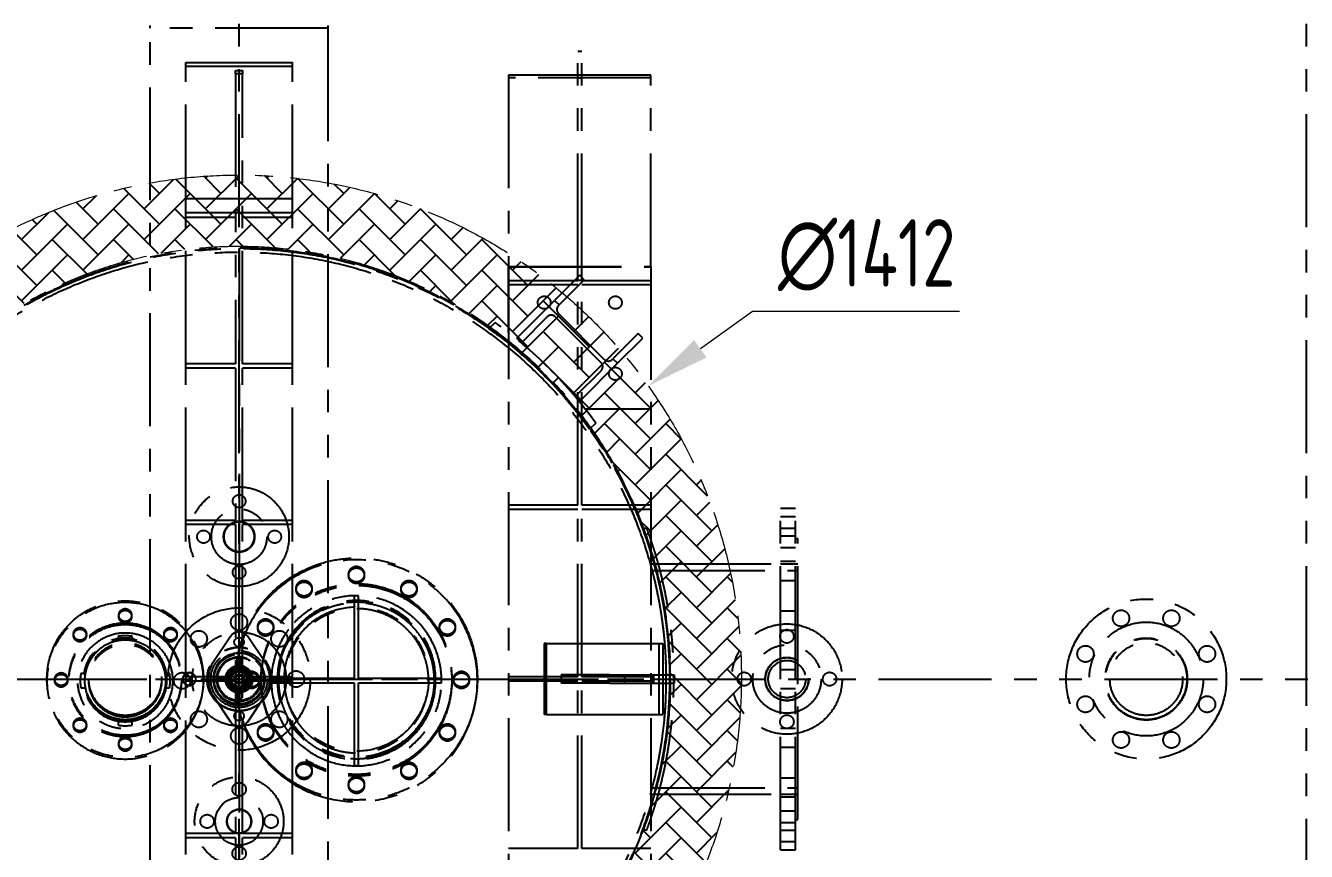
# Model space of a CAD drawing. Header units: millimetres. Extents: x -46397 to 283259, y -8690 to 23983.
# Drawn here: x -19995 to -18195, y 15224 to 16385 of the extents above; entities that cross this region are included whole.
import ezdxf

# ---------------------------------------------------------------- set-up
doc = ezdxf.new("R2010")
doc.units = ezdxf.units.MM
doc.linetypes.add('CENTER', pattern=[2, 1.25, -0.25, 0.25, -0.25])
doc.linetypes.add('PHANTOM', pattern=[63.5, 31.75, -6.35, 6.35, -6.35, 6.35, -6.35])
doc.layers.get('Defpoints').update_dxf_attribs({"lineweight": 0})
doc.layers.add('DUONGTAM', color=1, linetype='CENTER', lineweight=0)
doc.layers.add('PHANTOM 2', color=8, linetype='Continuous', lineweight=0)
doc.styles.add('GHI CHÚ 1', font='isocp_IV25.ttf', dxfattribs={"width": 0.8})
doc.dimstyles.new('1-30SCALE', dxfattribs={"dimtxt": 75, "dimasz": 75, "dimexe": 37.5, "dimexo": 30, "dimgap": 30, "dimtad": 1, "dimtoh": 1, "dimdec": 0, "dimdsep": 46, "dimtxsty": 'GHI CHÚ 1', "dimcen": 0.09, "dimclrd": 256, "dimclre": 256, "dimclrt": 2, "dimadec": 0, "dimazin": 0, "dimtfac": 1, "dimtdec": 0, "dimtofl": 0, "dimtmove": 0, "dimatfit": 3, "dimfxl": 1, "dimlwd": 0, "dimlwe": 0, "dimarcsym": 0})
pattern_1 = [(45, (0, 17679.127), (0, 43.10523), [91.44, -30.48]), (135, (21.553, 17700.68), (4e-15, 43.10523), [91.44, -30.48])]

# ---------------------------------------------------------------- blocks, each defined once
blk = doc.blocks.new('BO-2')
at = {"color": 251, "linetype": 'PHANTOM', "ltscale": 5}
for p, q in [((2.3, -2.3), (2.3, 987.7)), ((2.3, -2.3), (2.3, 987.7)), ((1502.3, -2.3), (1502.3, 987.7)), ((-122.7, 912.3), (-122.7, 916)), ((127.3, 912.3), (-122.7, 912.3)), ((-122.7, -917), (-122.7, 912.3)), ((127.3, 916), (127.3, 912.3)), ((127.3, 912.3), (127.3, -917)), ((-72.7, 858.5), (-72.7, 864.2)), ((-72.7, 864.2), (77.3, 864.2)), ((77.3, 858.5), (77.3, 864.2)), ((478.2, 577.7), (478.2, 879.4)), ((484.2, 879.4), (478.2, 879.4)), ((484.2, 577.7), (484.2, 879.4)), ((77.3, 858.5), (-72.7, 858.5)), ((-72.7, 646.4), (-72.7, 858.5)), ((-2.7, 853), (7.3, 853)), ((-2.7, 848.1), (-2.7, 853)), ((7.3, 848.1), (-2.7, 848.1)), ((-2.7, 848.1), (-2.7, 440.7)), ((7.3, 853), (7.3, 848.1)), ((7.3, 440.7), (7.3, 848.1)), ((77.3, 646.4), (77.3, 858.5)), ((381.2, 846.2), (381.2, 577.7)), ((478.2, 846.2), (381.2, 846.2)), ((484.2, 846.2), (478.2, 846.2)), ((581.2, 846.2), (484.2, 846.2)), ((581.2, 577.7), (581.2, 846.2)), ((581.2, 842.8), (381.2, 842.8)), ((484.2, 842.1), (478.2, 842.1)), ((77.3, 672.7), (-72.7, 672.7)), ((77.3, 652.7), (-72.7, 652.7)), ((-2.7, 646.4), (-72.7, 646.4)), ((-72.7, 440.7), (-72.7, 646.4)), ((77.3, 646.4), (7.3, 646.4)), ((77.3, 440.7), (77.3, 646.4)), ((2.3, 603.7), (2.3, -608.3)), ((381.2, 577.7), (581.2, 577.7)), ((381.2, 577.7), (381.2, -582.3)), ((381.2, 484.7), (381.2, 576.8)), ((381.2, 576.8), (581.2, 576.8)), ((478.2, 557.7), (478.2, 577.7)), ((484.2, 557.7), (484.2, 577.7)), ((581.2, 577.7), (581.2, -582.3)), ((581.2, 576.8), (581.2, 376.8)), ((481.2, 565.2), (445.8, 529.8)), ((452.2, 523.5), (487.5, 558.8)), ((487.5, 558.8), (481.2, 565.2)), ((381.2, 557.7), (478.2, 557.7)), ((478.2, 551.7), (381.2, 551.7)), ((484.2, 557.7), (478.2, 557.7)), ((478.2, 242), (478.2, 551.7)), ((484.2, 557.7), (581.2, 557.7)), ((581.2, 551.7), (484.2, 551.7)), ((484.2, 242), (484.2, 551.7)), ((392.8, 476.8), (445.8, 529.8)), ((445.8, 529.8), (452.2, 523.5)), ((452.2, 523.5), (451.3, 522.6)), ((435.4, 506.7), (399.1, 470.4)), ((511, 442.3), (446.7, 506.7)), ((451.3, 511.3), (515.6, 446.9)), ((353.5, 490.3), (362.1, 498.9)), ((399.1, 470.4), (392.8, 476.8)), ((563.2, 483.1), (527.8, 447.8)), ((534.2, 441.4), (569.6, 476.8)), ((569.6, 476.8), (563.2, 483.1)), ((-2.7, 440.7), (-72.7, 440.7)), ((-72.7, 434.7), (-72.7, 440.7)), ((-72.7, 220.7), (-72.7, 434.7)), ((-2.7, 434.7), (-72.7, 434.7)), ((-2.7, 434.7), (-2.7, 220.7)), ((77.3, 440.7), (7.3, 440.7)), ((7.3, 220.7), (7.3, 434.7)), ((77.3, 434.7), (7.3, 434.7)), ((77.3, 434.7), (77.3, 440.7)), ((77.3, 220.7), (77.3, 434.7)), ((534.2, 441.4), (481.2, 388.4)), ((527, 446.9), (527.8, 447.8)), ((527.8, 447.8), (534.2, 441.4)), ((474.8, 394.8), (511, 431)), ((481.2, 388.4), (474.8, 394.8)), ((581.2, 376.8), (489.1, 376.8)), ((503.6, 357.5), (495, 348.9)), ((478.2, 242), (381.2, 242)), ((478.2, 236), (381.2, 236)), ((478.2, 0.7), (478.2, 236)), ((581.2, 242), (484.2, 242)), ((581.2, 236), (484.2, 236)), ((484.2, 0.7), (484.2, 236)), ((763.4, -2.3), (763.4, 237.7)), ((763.4, 237.7), (784.4, 237.7)), ((784.4, -2.3), (784.4, 237.7)), ((-2.7, 220.7), (-72.7, 220.7)), ((-72.7, 214.7), (-72.7, 220.7)), ((77.3, 220.7), (7.3, 220.7)), ((77.3, 214.7), (77.3, 220.7)), ((763.4, 226.2), (784.4, 226.2)), ((-72.7, 0.7), (-72.7, 214.7)), ((-2.7, 214.7), (-72.7, 214.7)), ((-2.7, 214.7), (-2.7, 0.7)), ((7.3, 0.7), (7.3, 214.7)), ((77.3, 214.7), (7.3, 214.7)), ((77.3, 0.7), (77.3, 214.7)), ((569.1, 209.6), (575.5, 209.6)), ((763.4, 209.8), (784.4, 209.8)), ((763.4, 199.2), (784.4, 199.2)), ((763.4, 182.8), (784.4, 182.8)), ((784.4, 195.2), (787.4, 195.2)), ((787.4, -2.3), (787.4, 195.2)), ((763.4, 163.2), (784.4, 163.2)), ((580.1, 159.6), (585.3, 159.6)), ((582.7, 150.3), (787.4, 150.3)), ((585.3, 159.6), (591.6, 159.6)), ((585.3, 159.6), (591.6, 159.6)), ((591.6, 159.6), (763.4, 159.6)), ((763.4, 159.6), (787.4, 159.6)), ((763.4, 159.6), (787.4, 159.6)), ((763.4, 136.2), (784.4, 136.2)), ((167.3, 114.8), (164.3, 114.8)), ((164.3, 114.8), (164.3, 114.8)), ((164.3, 114.8), (164.3, -1.7)), ((170.3, 114.8), (167.3, 114.8)), ((170.3, 114.8), (170.3, 114.8)), ((170.3, -1.7), (170.3, 114.8)), ((763.4, 93.4), (784.4, 93.4)), ((-167.7, 57.6), (-167.7, 51.5)), ((-147.7, 51.5), (-147.7, 57.6)), ((-9.8, 57.5), (-33.8, 21.7)), ((38.4, 21.7), (14.5, 57.5)), ((763.4, 66.4), (784.4, 66.4)), ((431.3, 47.7), (431.3, -52.3)), ((433.7, 47.7), (431.3, 47.7)), ((433.7, 47.7), (496, 47.7)), ((433.7, 47.7), (433.7, -52.3)), ((496, 47.7), (597.9, 47.7)), ((592.3, 47.7), (592.3, -52.3)), ((597.9, 47.7), (597.9, 3.7)), ((-0.5, 17.8), (-0.5, 27.7)), ((-0.5, 27.7), (5.2, 27.7)), ((5.2, 24.8), (-0.5, 24.8)), ((5.2, 27.7), (5.2, 17.8)), ((-213.9, 5.3), (-220, 5.3)), ((-95.3, 5.3), (-101.4, 5.3)), ((-2.7, 0.7), (-72.7, 0.7)), ((-72.7, -5.3), (-72.7, 0.7)), ((-27.7, 0.5), (-17.9, 0.5)), ((-27.7, -5.3), (-27.7, 0.5)), ((-24.9, 0.5), (-24.9, -5.3)), ((-17.9, 0.5), (-14.9, 0.5)), ((-17.9, -5.3), (-17.9, 0.5)), ((-14.9, -5.3), (-14.9, 0.5)), ((-0.5, 14.9), (-0.5, 17.8)), ((-0.5, 17.8), (5.2, 17.8)), ((-0.5, 14.9), (5.2, 14.9)), ((5.2, 17.8), (5.2, 14.9)), ((77.3, 0.7), (7.3, 0.7)), ((19.6, 0.5), (22.5, 0.5)), ((19.6, 0.5), (19.6, -5.3)), ((22.5, 0.5), (32.4, 0.5)), ((22.5, 0.5), (22.5, -5.3)), ((29.5, -5.3), (29.5, 0.5)), ((32.4, 0.5), (32.4, -5.3)), ((47.9, 0.7), (47.9, 0.7)), ((47.9, -2.3), (47.9, 0.7)), ((77.3, -5.3), (77.3, 0.7)), ((478.2, 0.7), (381.2, 0.7)), ((455, 3.7), (455, -8.3)), ((522.8, 3.7), (455, 3.7)), ((581.2, 0.7), (484.2, 0.7)), ((522.8, 3.7), (613.9, 3.7)), ((543.9, 3.7), (543.9, -8.3)), ((583.9, 3.7), (583.9, -8.3)), ((584.7, 3.7), (584.7, -8.3)), ((597.9, 3.7), (597.9, -8.3)), ((613.9, 3.7), (613.9, -8.3)), ((763.4, 11.2), (784.4, 11.2)), ((-3543.9, -2.3), (3548.6, -2.3)), ((-603.7, -2.3), (608.3, -2.3)), ((-220, -14.7), (-213.9, -14.7)), ((-101.4, -14.7), (-95.3, -14.7)), ((-72.7, -219.3), (-72.7, -5.3)), ((-2.7, -5.3), (-72.7, -5.3)), ((-17.9, -5.3), (-27.7, -5.3)), ((-14.9, -5.3), (-17.9, -5.3)), ((-2.7, -5.3), (-2.7, -219.3)), ((2.3, -992.3), (2.3, -2.3)), ((2.3, -992.3), (2.3, -2.3)), ((7.3, -219.3), (7.3, -5.3)), ((77.3, -5.3), (7.3, -5.3)), ((22.5, -5.3), (19.6, -5.3)), ((32.4, -5.3), (22.5, -5.3)), ((164.3, -1.7), (47.8, -1.7)), ((47.8, -7.7), (164.3, -7.7)), ((47.9, -5.3), (47.9, -2.3)), ((47.9, -5.3), (47.9, -5.3)), ((77.3, -219.3), (77.3, -5.3)), ((164.3, -7.7), (164.3, -124.2)), ((286.8, -1.7), (170.3, -1.7)), ((170.3, -124.2), (170.3, -7.7)), ((170.3, -7.7), (286.8, -7.7)), ((286.8, -1.7), (286.9, -1.7)), ((286.9, -7.7), (286.8, -7.7)), ((286.9, -4.7), (286.9, -1.7)), ((286.9, -7.7), (286.9, -4.7)), ((478.2, -5.3), (381.2, -5.3)), ((522.8, -8.3), (455, -8.3)), ((478.2, -240.6), (478.2, -5.3)), ((581.2, -5.3), (484.2, -5.3)), ((484.2, -240.6), (484.2, -5.3)), ((522.8, -8.3), (613.9, -8.3)), ((597.9, -8.3), (597.9, -52.3)), ((763.4, -242.3), (763.4, -2.3)), ((763.4, -15.8), (784.4, -15.8)), ((784.4, -242.3), (784.4, -2.3)), ((787.4, -199.8), (787.4, -2.3)), ((1502.3, -992.3), (1502.3, -2.3)), ((-33.8, -26.5), (-9.8, -62.3)), ((5.2, -19.7), (-0.5, -19.7)), ((-0.5, -22.6), (-0.5, -19.7)), ((5.2, -22.6), (-0.5, -22.6)), ((-0.5, -32.4), (-0.5, -22.6)), ((-0.5, -29.6), (5.2, -29.6)), ((5.2, -32.4), (-0.5, -32.4)), ((5.2, -19.7), (5.2, -22.6)), ((5.2, -22.6), (5.2, -32.4)), ((14.5, -62.3), (38.4, -26.5)), ((433.7, -52.3), (431.3, -52.3)), ((433.7, -52.3), (496, -52.3)), ((496, -52.3), (597.9, -52.3)), ((-167.7, -61), (-167.7, -67.1)), ((-147.7, -67.1), (-147.7, -61)), ((763.4, -71.1), (784.4, -71.1)), ((763.4, -98.1), (784.4, -98.1)), ((164.3, -124.3), (164.3, -124.2)), ((167.3, -124.3), (164.3, -124.3)), ((170.3, -124.3), (167.3, -124.3)), ((170.3, -124.2), (170.3, -124.3)), ((763.4, -140.9), (784.4, -140.9)), ((582.7, -155), (787.4, -155)), ((580.1, -164.3), (585.3, -164.3)), ((585.3, -164.3), (591.6, -164.3)), ((585.3, -164.3), (591.6, -164.3)), ((591.6, -164.3), (763.4, -164.3)), ((763.4, -164.3), (787.4, -164.3)), ((763.4, -164.3), (787.4, -164.3)), ((763.4, -167.9), (784.4, -167.9)), ((763.4, -187.5), (784.4, -187.5)), ((569.1, -214.3), (575.5, -214.3)), ((763.4, -203.8), (784.4, -203.8)), ((763.4, -214.5), (784.4, -214.5)), ((784.4, -199.8), (787.4, -199.8)), ((-2.7, -219.3), (-72.7, -219.3)), ((-72.7, -225.3), (-72.7, -219.3)), ((-72.7, -439.3), (-72.7, -225.3)), ((-2.7, -225.3), (-72.7, -225.3)), ((-2.7, -225.3), (-2.7, -439.3)), ((77.3, -219.3), (7.3, -219.3)), ((7.3, -439.3), (7.3, -225.3)), ((77.3, -225.3), (7.3, -225.3)), ((77.3, -225.3), (77.3, -219.3)), ((77.3, -439.3), (77.3, -225.3)), ((763.4, -230.8), (784.4, -230.8)), ((478.2, -240.6), (381.2, -240.6)), ((581.2, -240.6), (484.2, -240.6)), ((763.4, -242.3), (784.4, -242.3))]:
    blk.add_line(p, q, dxfattribs=at)
for centre, radius in [((2.3, -2.3), 606), ((2.3, -2.3), 605), ((2.3, -2.3), 600), ((2.3, -2.3), 600), ((431.2, 526.8), 9), ((531.2, 526.8), 9), ((531.2, 426.8), 9), ((2.4, 197.7), 70), ((2.4, 247.7), 9), ((2.4, 197.7), 39), ((2.4, 197.7), 21.8), ((2.4, 197.7), 21.1), ((-47.6, 197.7), 9), ((52.4, 197.7), 9), ((167.3, -2.3), 170), ((2.4, 147.7), 9), ((167.3, 145.2), 11), ((167.3, 142.8), 11), ((167.3, -2.3), 134), ((167.3, -4.7), 134), ((93.6, 125.4), 11), ((93.6, 123), 11), ((241.1, 125.4), 11), ((241.1, 123), 11), ((167.3, -2.3), 110.8), ((1277.3, -2.3), 112.5), ((-157.7, -2.3), 110), ((-157.7, 87.7), 9), ((-157.7, 85.3), 9), ((2.4, -2.3), 100), ((167.3, -4.7), 110.8), ((167.3, -2.3), 109.6), ((167.3, -2.3), 101.4), ((1241.9, 83.1), 11.5), ((1312.7, 83.1), 11.5), ((-157.7, -2.3), 79), ((-157.7, -4.7), 79), ((2.4, 77.7), 11.5), ((39.6, 71.4), 11), ((39.6, 69), 11), ((295.1, 71.4), 11), ((295.1, 69), 11), ((772.3, -2.3), 77.5), ((1277.3, -2.3), 80), ((-221.3, 61.3), 9), ((-221.3, 58.9), 9), ((-157.7, -2.3), 58), ((-157.7, -2.3), 57.1), ((-94, 61.3), 9), ((-94, 58.9), 9), ((-54.2, 54.2), 11.5), ((2.4, -2.3), 66), ((2.3, 49.4), 6.71), ((59, 54.2), 11.5), ((772.3, 57.7), 9.5), ((1277.3, -2.3), 57.7), ((1277.3, -2.3), 57.1), ((-157.7, -4.7), 58), ((-157.7, -2.3), 51.1), ((-157.7, -4.7), 51.1), ((2.4, -2.3), 45), ((2.4, -2.3), 44.5), ((2.4, -2.3), 44.5), ((2.3, -2.4), 39.8), ((772.3, -2.3), 48), ((1191.9, 33.1), 11.5), ((1277.3, -2.3), 51.1), ((1362.8, 33.1), 11.5), ((2.3, -2.4), 35), ((2.3, -2.4), 35), ((2.3, -2.4), 31.5), ((2.3, -2.4), 31.3), ((2.3, -2.4), 30.2), ((772.3, -2.3), 30.5), ((772.3, -2.3), 30.1), ((772.3, -2.3), 26.2), ((-247.7, -2.3), 9), ((-247.7, -4.7), 9), ((-77.7, -4.7), 11.5), ((-67.7, -2.3), 9), ((2.3, -2.4), 19.2), ((2.3, -2.4), 17.3), ((2.3, -2.4), 16.3), ((2.3, -2.4), 13), ((2.3, -2.4), 12.2), ((2.3, -2.4), 10.6), ((2.3, -2.4), 6.71), ((2.3, -2.4), 5.76), ((2.3, -2.4), 4.94), ((2.3, -2.4), 4.8), ((19.8, -2.3), 11), ((19.8, -4.7), 11), ((82.4, -2.3), 11.5), ((314.8, -2.3), 11), ((314.8, -4.7), 11), ((712.3, -2.3), 9.5), ((832.3, -2.3), 9.5), ((1191.9, -37.7), 11.5), ((1362.8, -37.7), 11.5), ((-54.2, -58.9), 11.5), ((2.3, -54.2), 6.71), ((59, -58.9), 11.5), ((772.3, -62.3), 9.5), ((-221.3, -66), 9), ((-221.3, -68.4), 9), ((-94, -66), 9), ((-94, -68.4), 9), ((2.4, -82.3), 11.5), ((39.6, -76.1), 11), ((39.6, -78.5), 11), ((295.1, -76.1), 11), ((295.1, -78.5), 11), ((-157.7, -92.3), 9), ((-157.7, -94.7), 9), ((1241.9, -87.8), 11.5), ((1312.7, -87.8), 11.5), ((93.6, -130.1), 11), ((93.6, -132.5), 11), ((241.1, -130.1), 11), ((241.1, -132.5), 11), ((2.4, -202.3), 62.5), ((167.3, -149.8), 11), ((167.3, -152.2), 11), ((2.4, -157.3), 9.5), ((2.4, -202.3), 33.5), ((-42.6, -202.3), 9.5), ((2.4, -202.3), 17.2), ((2.4, -202.3), 16.7), ((47.4, -202.3), 9.5), ((2.4, -247.3), 9.5)]:
    blk.add_circle(centre, radius, dxfattribs=at)
for centre, radius, start, end in [((2.3, -2.3), 606, 270, 90), ((456.9, 516.9), 8, 135, 225), ((441, 501), 8, 45, 135), ((2.3, -2.3), 605, 35.486, 54.514), ((2.3, -2.3), 617, 35.6727, 54.3273), ((505.4, 436.7), 8, 315, 45), ((521.3, 452.6), 8, 225, 315), ((167.3, -4.7), 170, 0, 145.3049), ((167.3, -4.7), 119.6, 0, 143.0237), ((-157.7, -4.7), 110, 38.1003, 321.8997), ((167.3, -4.7), 170, 145.3049, 164.6549), ((-157.7, -4.7), 67.1, 20.6373, 339.3627), ((-157.7, -4.7), 63.2, 80.8887, 99.1113), ((-157.7, -4.7), 110, 32.8855, 38.1003), ((-157.7, -4.7), 110, 24.4646, 32.8855), ((2.3, 49.4), 14.6, 33.749, 146.251), ((167.3, -4.7), 119.6, 147.1561, 157.7419), ((167.3, -4.7), 119.6, 143.0237, 147.1561), ((-157.7, -4.7), 57.1, 100.0774, 169.9226), ((-157.7, -4.7), 57.1, 79.9226, 100.0774), ((-157.7, -4.7), 57.1, 10.0774, 79.9226), ((-157.7, -4.7), 110, 0, 24.4646), ((167.3, -4.7), 170, 164.8459, 195.1541), ((167.4, -2.3), 170, 164.6549, 164.8459), ((167.3, -4.7), 119.6, 157.7419, 202.2581), ((-157.7, -4.7), 67.1, 0, 20.6373), ((2.3, -2.4), 43.4, 146.251, 213.749), ((2.4, -2.3), 36.5, 270, 153.8215), ((2.3, -2.4), 36.4, 270.1301, 153.6914), ((2.3, -2.4), 43.4, 326.251, 33.749), ((-157.7, -4.7), 63.2, 170.8887, 189.1113), ((-157.7, -4.7), 57.1, 169.9226, 190.0774), ((-157.7, -4.7), 57.1, 349.9226, 10.0774), ((-157.7, -4.7), 63.2, 350.8887, 9.1113), ((-67.6, -2.3), 9, 105.7139, 254.2861), ((-67.6, -2.3), 9, 0, 105.7139), ((2.4, -2.3), 36.5, 153.8215, 270), ((2.3, -2.4), 36.4, 153.6914, 270.1301), ((-157.7, -4.7), 57.1, 190.0774, 259.9226), ((-157.7, -4.7), 57.1, 280.0774, 349.9226), ((-157.7, -4.7), 67.1, 339.3627, 0), ((-67.6, -2.3), 9, 254.2861, 0), ((-157.7, -4.7), 110, 335.5354, 0), ((167.3, -4.7), 170, 214.6951, 0), ((167.3, -4.7), 119.6, 216.9763, 0), ((-157.7, -4.7), 110, 327.1145, 335.5354), ((167.4, -2.3), 170, 195.1541, 195.3451), ((167.3, -4.7), 170, 195.3451, 214.6951), ((167.3, -4.7), 119.6, 202.2581, 212.8439), ((-157.7, -4.7), 57.1, 259.9226, 280.0774), ((-157.7, -4.7), 63.2, 260.8887, 279.1113), ((-157.7, -4.7), 110, 321.8997, 327.1145), ((2.3, -54.2), 14.6, 213.749, 326.251), ((167.3, -4.7), 119.6, 212.8439, 216.9763)]:
    blk.add_arc(centre, radius, start, end, dxfattribs=at)
blk.add_ellipse((0.1, -2.3), major_axis=(0, -1), ratio=1, dxfattribs=at)
blk.add_ellipse((0.1, -2.3), major_axis=(0, -1), ratio=1, dxfattribs=at)
for points, knots in [([(569.1, 209.6), (569.1, 209.6), (569.2, 209.3), (569.7, 208), (570.1, 207), (571.1, 204.3), (571.7, 202.5), (573.1, 198.5), (574, 196.1), (575.8, 190.6), (576.8, 187.6), (579, 180.9), (580.1, 177.3), (582.5, 169.6), (583.7, 165.4), (586.1, 156.7), (587.4, 152.2), (589.8, 142.9), (591, 137.9), (593.4, 127.4), (594.6, 121.9), (596.9, 110.4), (598, 104.4), (600, 92), (601, 85.6), (602.8, 72.6), (603.6, 65.9), (605, 52.4), (605.6, 45.6), (606.5, 31.8), (606.8, 24.9), (607.3, 11.2), (607.4, 4.4), (607.4, -9), (607.3, -15.9), (606.8, -29.6), (606.5, -36.5), (605.6, -50.2), (605, -57.1), (603.6, -70.6), (602.8, -77.2), (601, -90.3), (600, -96.7), (598, -109), (596.9, -115), (594.6, -126.5), (593.4, -132.1), (591, -142.6), (589.8, -147.5), (587.4, -156.9), (586.1, -161.4), (583.7, -170.1), (582.5, -174.2), (580.1, -182), (579, -185.6), (576.8, -192.3), (575.8, -195.3), (574, -200.7), (573.1, -203.1), (571.7, -207.2), (571.1, -208.9), (570.1, -211.6), (569.7, -212.6), (569.2, -214), (569.1, -214.3), (569.1, -214.3)], [0, 0, 0, 0, 20.151758, 20.151758, 40.303516, 40.303516, 60.455274, 60.455274, 80.607031, 80.607031, 100.758789, 100.758789, 120.910547, 120.910547, 141.062305, 141.062305, 161.214063, 161.214063, 181.354281, 181.354281, 201.4945, 201.4945, 221.634718, 221.634718, 241.774936, 241.774936, 261.915155, 261.915155, 282.055373, 282.055373, 302.195592, 302.195592, 322.33581, 322.33581, 342.476028, 342.476028, 362.616247, 362.616247, 382.756465, 382.756465, 402.896684, 402.896684, 423.036902, 423.036902, 443.17712, 443.17712, 463.317339, 463.317339, 483.457557, 483.457557, 503.609315, 503.609315, 523.761073, 523.761073, 543.912831, 543.912831, 564.064589, 564.064589, 584.216346, 584.216346, 604.368104, 604.368104, 624.519862, 624.519862, 644.67162, 644.67162, 644.67162, 644.67162]), ([(575.5, -214.3), (575.5, -214.3), (575.6, -214), (576.1, -212.6), (576.5, -211.6), (577.4, -208.9), (578, -207.2), (579.5, -203.1), (580.3, -200.7), (582.1, -195.3), (583.2, -192.3), (585.3, -185.6), (586.4, -182), (588.8, -174.2), (590, -170.1), (592.4, -161.4), (593.6, -156.9), (595.9, -147.5), (597.1, -142.6), (599.5, -132.1), (600.7, -126.5), (603, -115), (604.1, -109), (606.1, -96.7), (607.1, -90.3), (608.8, -77.2), (609.6, -70.6), (611, -57.1), (611.6, -50.2), (612.5, -36.5), (612.8, -29.6), (613.3, -15.9), (613.4, -9), (613.4, 4.4), (613.3, 11.2), (612.8, 24.9), (612.5, 31.8), (611.6, 45.5), (611, 52.4), (609.6, 65.9), (608.8, 72.6), (607.1, 85.6), (606.1, 92), (604.1, 104.4), (603, 110.4), (600.7, 121.9), (599.5, 127.4), (597.1, 137.9), (595.9, 142.9), (593.6, 152.2), (592.4, 156.7), (590, 165.4), (588.8, 169.6), (586.4, 177.3), (585.3, 180.9), (583.2, 187.6), (582.1, 190.6), (580.3, 196.1), (579.5, 198.5), (578, 202.5), (577.4, 204.3), (576.5, 207), (576.1, 208), (575.6, 209.3), (575.5, 209.6), (575.5, 209.6)], [0, 0, 0, 0, 20.147644, 20.147644, 40.295288, 40.295288, 60.442932, 60.442932, 80.590576, 80.590576, 100.73822, 100.73822, 120.885864, 120.885864, 141.033508, 141.033508, 161.181152, 161.181152, 181.317733, 181.317733, 201.454314, 201.454314, 221.590894, 221.590894, 241.727475, 241.727475, 261.864056, 261.864056, 282.000636, 282.000636, 302.137217, 302.137217, 322.273798, 322.273798, 342.410378, 342.410378, 362.546959, 362.546959, 382.68354, 382.68354, 402.82012, 402.82012, 422.956701, 422.956701, 443.093282, 443.093282, 463.229862, 463.229862, 483.366443, 483.366443, 503.514087, 503.514087, 523.661731, 523.661731, 543.809375, 543.809375, 563.957019, 563.957019, 584.104663, 584.104663, 604.252307, 604.252307, 624.399951, 624.399951, 644.547595, 644.547595, 644.547595, 644.547595]), ([(580.1, 159.6), (580.1, 159.6), (580.2, 159.4), (580.5, 158.4), (580.7, 157.6), (581.3, 155.5), (581.6, 154.2), (582.5, 151.1), (582.9, 149.3), (584, 145.2), (584.6, 142.8), (585.8, 137.7), (586.5, 135), (587.9, 129), (588.6, 125.9), (590, 119.2), (590.7, 115.8), (592.1, 108.6), (592.8, 104.8), (594.2, 96.7), (594.9, 92.5), (596.2, 83.7), (596.9, 79.1), (598.1, 69.6), (598.7, 64.8), (599.7, 54.8), (600.2, 49.7), (601, 39.4), (601.3, 34.2), (601.9, 23.7), (602.1, 18.4), (602.3, 8), (602.4, 2.8), (602.4, -7.4), (602.3, -12.6), (602.1, -23.1), (601.9, -28.4), (601.3, -38.8), (601, -44.1), (600.2, -54.4), (599.7, -59.5), (598.7, -69.4), (598.1, -74.3), (596.9, -83.8), (596.2, -88.4), (594.9, -97.2), (594.2, -101.4), (592.8, -109.5), (592.1, -113.3), (590.7, -120.4), (590, -123.9), (588.6, -130.5), (587.9, -133.7), (586.5, -139.6), (585.8, -142.4), (584.6, -147.5), (584, -149.8), (582.9, -154), (582.5, -155.8), (581.6, -158.9), (581.3, -160.2), (580.7, -162.3), (580.5, -163), (580.2, -164), (580.1, -164.3), (580.1, -164.3)], [0, 0, 0, 0, 15.334895, 15.334895, 30.669791, 30.669791, 46.004686, 46.004686, 61.339582, 61.339582, 76.674477, 76.674477, 92.009372, 92.009372, 107.344268, 107.344268, 122.679163, 122.679163, 138.011115, 138.011115, 153.343068, 153.343068, 168.67502, 168.67502, 184.006972, 184.006972, 199.338924, 199.338924, 214.670877, 214.670877, 230.002829, 230.002829, 245.334781, 245.334781, 260.666733, 260.666733, 275.998686, 275.998686, 291.330638, 291.330638, 306.66259, 306.66259, 321.994542, 321.994542, 337.326495, 337.326495, 352.658447, 352.658447, 367.990399, 367.990399, 383.325294, 383.325294, 398.66019, 398.66019, 413.995085, 413.995085, 429.329981, 429.329981, 444.664876, 444.664876, 459.999771, 459.999771, 475.334667, 475.334667, 490.669562, 490.669562, 490.669562, 490.669562]), ([(276.9, -4.7), (276.9, -8.2), (276.7, -11.7), (276, -18.7), (275.5, -22.2), (274.2, -29.3), (273.3, -32.8), (271.2, -39.8), (270, -43.2), (267.2, -49.9), (265.6, -53.2), (262.2, -59.6), (260.3, -62.7), (256.3, -68.7), (254.2, -71.6), (249.7, -77), (247.4, -79.6), (242.5, -84.5), (239.9, -86.8), (234.5, -91.4), (231.6, -93.5), (225.6, -97.6), (222.5, -99.5), (216, -102.9), (212.7, -104.5), (205.9, -107.3), (202.5, -108.5), (195.5, -110.7), (192, -111.5), (184.9, -112.9), (181.3, -113.4), (174.3, -114.1), (170.8, -114.3), (163.9, -114.3), (160.4, -114.1), (153.3, -113.4), (149.8, -112.9), (142.7, -111.5), (139.2, -110.7), (132.2, -108.5), (128.7, -107.3), (122, -104.5), (118.7, -102.9), (112.2, -99.5), (109.1, -97.6), (103.1, -93.5), (100.2, -91.4), (94.7, -86.8), (92.1, -84.5), (87.3, -79.6), (84.9, -77), (80.5, -71.6), (78.3, -68.7), (74.3, -62.7), (72.5, -59.6), (69, -53.2), (67.5, -49.9), (64.7, -43.2), (63.5, -39.8), (61.4, -32.8), (60.5, -29.3), (59.1, -22.2), (58.6, -18.7), (57.9, -11.7), (57.8, -8.2), (57.8, -1.3), (57.9, 2.2), (58.6, 9.2), (59.1, 12.8), (60.5, 19.9), (61.4, 23.4), (63.5, 30.3), (64.7, 33.8), (67.5, 40.5), (69, 43.8), (72.5, 50.2), (74.3, 53.3), (78.3, 59.3), (80.5, 62.1), (84.9, 67.6), (87.3, 70.1), (92.1, 75), (94.7, 77.4), (100.2, 81.9), (103.1, 84.1), (109.1, 88.1), (112.2, 90), (118.7, 93.5), (122, 95.1), (128.7, 97.9), (132.2, 99.1), (139.2, 101.2), (142.7, 102.1), (149.8, 103.5), (153.3, 104), (160.4, 104.7), (163.9, 104.8), (170.8, 104.8), (174.3, 104.7), (181.3, 104), (184.9, 103.5), (192, 102.1), (195.5, 101.2), (202.5, 99.1), (205.9, 97.9), (212.7, 95.1), (216, 93.5), (222.5, 90), (225.6, 88.1), (231.6, 84.1), (234.5, 81.9), (239.9, 77.4), (242.5, 75), (247.4, 70.1), (249.7, 67.6), (254.2, 62.1), (256.3, 59.3), (260.3, 53.3), (262.2, 50.2), (265.6, 43.8), (267.2, 40.5), (270, 33.8), (271.2, 30.3), (273.3, 23.4), (274.2, 19.9), (275.5, 12.8), (276, 9.2), (276.7, 2.2), (276.9, -1.3), (276.9, -4.7)], [0, 0, 0, 0, 10.310277, 10.310277, 20.620554, 20.620554, 30.930831, 30.930831, 41.241109, 41.241109, 51.551386, 51.551386, 61.861663, 61.861663, 72.17194, 72.17194, 82.482217, 82.482217, 92.930722, 92.930722, 103.379227, 103.379227, 113.827732, 113.827732, 124.276237, 124.276237, 134.724742, 134.724742, 145.173246, 145.173246, 155.621751, 155.621751, 166.070256, 166.070256, 176.515688, 176.515688, 186.961119, 186.961119, 197.406551, 197.406551, 207.851982, 207.851982, 218.297414, 218.297414, 228.742845, 228.742845, 239.188277, 239.188277, 249.633709, 249.633709, 259.943671, 259.943671, 270.253634, 270.253634, 280.563597, 280.563597, 290.87356, 290.87356, 301.183523, 301.183523, 311.493485, 311.493485, 321.803448, 321.803448, 332.113411, 332.113411, 342.423374, 342.423374, 352.733337, 352.733337, 363.043299, 363.043299, 373.353262, 373.353262, 383.663225, 383.663225, 393.973188, 393.973188, 404.283151, 404.283151, 414.593114, 414.593114, 425.038545, 425.038545, 435.483977, 435.483977, 445.929408, 445.929408, 456.37484, 456.37484, 466.820271, 466.820271, 477.265703, 477.265703, 487.711134, 487.711134, 498.156566, 498.156566, 508.605071, 508.605071, 519.053576, 519.053576, 529.502081, 529.502081, 539.950585, 539.950585, 550.39909, 550.39909, 560.847595, 560.847595, 571.2961, 571.2961, 581.744605, 581.744605, 592.054882, 592.054882, 602.365159, 602.365159, 612.675436, 612.675436, 622.985714, 622.985714, 633.295991, 633.295991, 643.606268, 643.606268, 653.916545, 653.916545, 664.226822, 664.226822, 664.226822, 664.226822]), ([(268.7, -4.7), (268.7, -7.9), (268.6, -11.1), (267.9, -17.6), (267.5, -20.9), (266.2, -27.5), (265.4, -30.7), (263.4, -37.2), (262.3, -40.3), (259.7, -46.6), (258.3, -49.6), (255.1, -55.5), (253.4, -58.4), (249.7, -63.9), (247.7, -66.6), (243.6, -71.6), (241.4, -74), (236.9, -78.5), (234.5, -80.7), (229.4, -84.9), (226.8, -86.9), (221.2, -90.6), (218.3, -92.4), (212.4, -95.6), (209.3, -97.1), (203.1, -99.6), (199.9, -100.8), (193.4, -102.7), (190.1, -103.6), (183.6, -104.8), (180.3, -105.3), (173.8, -105.9), (170.5, -106.1), (164.1, -106.1), (160.9, -105.9), (154.4, -105.3), (151.1, -104.8), (144.5, -103.6), (141.3, -102.7), (134.8, -100.8), (131.6, -99.6), (125.4, -97.1), (122.3, -95.6), (116.3, -92.4), (113.4, -90.6), (107.9, -86.9), (105.2, -84.9), (100.2, -80.7), (97.7, -78.5), (93.3, -74), (91.1, -71.6), (87, -66.6), (85, -63.9), (81.3, -58.4), (79.6, -55.5), (76.4, -49.6), (74.9, -46.6), (72.4, -40.3), (71.2, -37.2), (69.3, -30.7), (68.5, -27.5), (67.2, -20.9), (66.7, -17.6), (66.1, -11.1), (66, -7.9), (66, -1.5), (66.1, 1.7), (66.7, 8.2), (67.2, 11.5), (68.5, 18), (69.3, 21.3), (71.2, 27.7), (72.4, 30.9), (74.9, 37.1), (76.4, 40.2), (79.6, 46.1), (81.3, 49), (85, 54.5), (87, 57.1), (91.1, 62.2), (93.3, 64.6), (97.7, 69.1), (100.2, 71.3), (105.2, 75.5), (107.9, 77.5), (113.4, 81.2), (116.3, 83), (122.3, 86.2), (125.4, 87.6), (131.6, 90.2), (134.8, 91.4), (141.3, 93.3), (144.5, 94.1), (151.1, 95.4), (154.4, 95.9), (160.9, 96.5), (164.1, 96.6), (170.5, 96.6), (173.8, 96.5), (180.3, 95.9), (183.6, 95.4), (190.1, 94.1), (193.4, 93.3), (199.9, 91.3), (203.1, 90.2), (209.3, 87.6), (212.4, 86.2), (218.3, 82.9), (221.2, 81.2), (226.8, 77.5), (229.4, 75.5), (234.5, 71.3), (236.9, 69.1), (241.4, 64.5), (243.6, 62.2), (247.7, 57.1), (249.7, 54.5), (253.4, 49), (255.1, 46.1), (258.3, 40.2), (259.7, 37.1), (262.3, 30.9), (263.4, 27.7), (265.4, 21.3), (266.2, 18), (267.5, 11.5), (267.9, 8.2), (268.6, 1.7), (268.7, -1.5), (268.7, -4.7)], [0, 0, 0, 0, 9.540414, 9.540414, 19.080829, 19.080829, 28.621243, 28.621243, 38.161657, 38.161657, 47.702071, 47.702071, 57.242486, 57.242486, 66.7829, 66.7829, 76.323314, 76.323314, 85.991342, 85.991342, 95.659369, 95.659369, 105.327397, 105.327397, 114.995424, 114.995424, 124.663451, 124.663451, 134.331479, 134.331479, 143.999506, 143.999506, 153.667534, 153.667534, 163.332938, 163.332938, 172.998342, 172.998342, 182.663746, 182.663746, 192.32915, 192.32915, 201.994554, 201.994554, 211.659958, 211.659958, 221.325363, 221.325363, 230.990767, 230.990767, 240.530913, 240.530913, 250.071059, 250.071059, 259.611205, 259.611205, 269.151351, 269.151351, 278.691497, 278.691497, 288.231643, 288.231643, 297.771789, 297.771789, 307.311935, 307.311935, 316.852081, 316.852081, 326.392227, 326.392227, 335.932373, 335.932373, 345.472519, 345.472519, 355.012665, 355.012665, 364.552811, 364.552811, 374.092957, 374.092957, 383.633103, 383.633103, 393.298507, 393.298507, 402.963911, 402.963911, 412.629315, 412.629315, 422.294719, 422.294719, 431.960123, 431.960123, 441.625527, 441.625527, 451.290932, 451.290932, 460.956336, 460.956336, 470.624363, 470.624363, 480.292391, 480.292391, 489.960418, 489.960418, 499.628446, 499.628446, 509.296473, 509.296473, 518.964501, 518.964501, 528.632528, 528.632528, 538.300556, 538.300556, 547.84097, 547.84097, 557.381384, 557.381384, 566.921798, 566.921798, 576.462213, 576.462213, 586.002627, 586.002627, 595.543041, 595.543041, 605.083455, 605.083455, 614.62387, 614.62387, 614.62387, 614.62387]), ([(2.3, 12), (3.5, 12), (4.6, 11.9), (6.8, 11.3), (7.9, 10.9), (9.9, 9.9), (10.9, 9.3), (12.6, 7.8), (13.3, 6.9), (14.7, 5.1), (15.2, 4.1), (16.1, 2), (16.4, 0.9), (16.7, -1.3), (16.8, -2.5), (16.6, -4.7), (16.3, -5.9), (15.6, -8), (15.1, -9.1), (13.9, -11), (13.2, -11.9), (11.6, -13.5), (10.7, -14.2), (8.7, -15.3), (7.7, -15.8), (5.5, -16.5), (4.4, -16.7), (2.2, -16.8), (1, -16.8), (-1.2, -16.4), (-2.3, -16), (-4.4, -15.2), (-5.4, -14.6), (-7.2, -13.2), (-8, -12.4), (-9.5, -10.7), (-10.1, -9.7), (-11.1, -7.7), (-11.5, -6.6), (-12, -4.4), (-12.1, -3.3), (-12, -1), (-11.9, 0.1), (-11.3, 2.3), (-10.9, 3.4), (-9.8, 5.4), (-9.2, 6.3), (-7.7, 8), (-6.8, 8.8), (-4.9, 10.1), (-3.9, 10.6), (-1.8, 11.4), (-0.7, 11.7), (1, 12), (1.7, 12), (2.3, 12)], [0, 0, 0, 0, 3.426142, 3.426142, 6.835963, 6.835963, 10.24594, 10.24594, 13.655916, 13.655916, 17.065892, 17.065892, 20.475867, 20.475867, 23.885843, 23.885843, 27.295818, 27.295818, 30.705794, 30.705794, 34.11577, 34.11577, 37.525745, 37.525745, 40.935721, 40.935721, 44.345697, 44.345697, 47.755672, 47.755672, 51.165648, 51.165648, 54.575623, 54.575623, 57.985599, 57.985599, 61.395575, 61.395575, 64.80555, 64.80555, 68.215526, 68.215526, 71.625502, 71.625502, 75.035477, 75.035477, 78.445453, 78.445453, 81.855429, 81.855429, 85.265404, 85.265404, 88.67538, 88.67538, 90.601287, 90.601287, 90.601287, 90.601287]), ([(2.3, 9.1), (1.6, 9.1), (0.8, 9), (-1, 8.7), (-1.9, 8.4), (-3.7, 7.4), (-4.6, 6.9), (-6.1, 5.5), (-6.8, 4.7), (-7.9, 3), (-8.3, 2.1), (-8.9, 0.2), (-9.1, -0.8), (-9.2, -2.9), (-9.1, -3.9), (-8.7, -5.9), (-8.3, -6.8), (-7.4, -8.6), (-6.8, -9.5), (-5.4, -11), (-4.6, -11.6), (-2.9, -12.7), (-2, -13.1), (0, -13.7), (1, -13.9), (3, -13.9), (4, -13.8), (6, -13.3), (7, -13), (8.7, -12), (9.6, -11.4), (11, -10), (11.7, -9.2), (12.7, -7.5), (13.1, -6.5), (13.7, -4.6), (13.8, -3.6), (13.9, -1.5), (13.7, -0.5), (13.2, 1.5), (12.8, 2.4), (11.8, 4.2), (11.2, 5), (9.8, 6.4), (9, 7.1), (7.2, 8.1), (6.3, 8.5), (4.3, 9), (3.3, 9.1), (2.3, 9.1)], [217.872949, 217.872949, 217.872949, 217.872949, 220.200301, 220.200301, 223.258388, 223.258388, 226.316476, 226.316476, 229.374564, 229.374564, 232.432652, 232.432652, 235.490739, 235.490739, 238.548827, 238.548827, 241.606915, 241.606915, 244.665002, 244.665002, 247.72309, 247.72309, 250.781178, 250.781178, 253.839266, 253.839266, 256.897353, 256.897353, 259.955441, 259.955441, 263.013529, 263.013529, 266.071617, 266.071617, 269.129704, 269.129704, 272.187792, 272.187792, 275.24588, 275.24588, 278.303968, 278.303968, 281.362055, 281.362055, 284.420143, 284.420143, 287.478231, 287.478231, 290.496402, 290.496402, 290.496402, 290.496402]), ([(2.3, 9.1), (2.4, 9.1), (2.4, 9.2), (2.4, 9.3), (2.4, 9.4), (2.5, 9.7), (2.5, 9.8), (2.5, 10.2), (2.5, 10.3), (2.5, 10.7), (2.5, 10.9), (2.5, 11.3), (2.5, 11.4), (2.4, 11.7), (2.4, 11.8), (2.4, 12), (2.4, 12), (2.3, 12), (2.3, 12), (2.3, 11.8), (2.2, 11.7), (2.2, 11.5), (2.2, 11.3), (2.2, 11), (2.2, 10.8), (2.2, 10.4), (2.2, 10.3), (2.2, 9.9), (2.2, 9.7), (2.2, 9.5), (2.2, 9.3), (2.3, 9.3)], [-1.8232205, -1.8232205, -1.8232205, -1.8232205, -1.7656573, -1.7656573, -1.7070607, -1.7070607, -1.648464, -1.648464, -1.5898673, -1.5898673, -1.5312706, -1.5312706, -1.472674, -1.472674, -1.4140773, -1.4140773, -1.3554806, -1.3554806, -1.296884, -1.296884, -1.2382873, -1.2382873, -1.1796906, -1.1796906, -1.121094, -1.121094, -1.0624973, -1.0624973, -1.0039006, -1.0039006, -0.9453039, -0.9453039, -0.9453039, -0.9453039]), ([(2.3, 9.3), (2.3, 9.2), (2.3, 9.2), (2.3, 9.1), (2.3, 9.1), (2.3, 9.1), (2.3, 9.1), (2.3, 9.1)], [-0.94530394, -0.94530394, -0.94530394, -0.94530394, -0.912127, -0.912127, -0.87895007, -0.87895007, -0.87791661, -0.87791661, -0.87791661, -0.87791661])]:
    blk.add_open_spline(points, degree=3, knots=knots, dxfattribs=at)
blk = doc.blocks.new('*D1637')
at = {"layer": 'Defpoints', "color": 0, "transparency": 16777216}
for p in [(-16049, 16993.3), (-23341.4, 15466.6), (-16049, 15466.6)]:
    blk.add_point(p, dxfattribs=at)
at = {"layer": 'PHANTOM 2', "linetype": 'Continuous', "lineweight": 0, "transparency": 16777216}
for p, q in [((-23341.4, 15496.6), (-23341.4, 17023.3)), ((-16049, 15496.6), (-16049, 17023.3)), ((-23251.4, 16993.3), (-16139, 16993.3))]:
    blk.add_line(p, q, dxfattribs=at)
at = {"layer": 'PHANTOM 2', "transparency": 16777216}
for points in [[(-23251.4, 17008.3), (-23251.4, 16978.3), (-23341.4, 16993.3)], [(-16139, 17008.3), (-16139, 16978.3), (-16049, 16993.3)]]:
    blk.add_solid(points, dxfattribs=at)
at = {"layer": 'PHANTOM 2', "color": 2, "transparency": 16777216, "insert": (-19695.2, 17072.8), "char_height": 95, "attachment_point": 5, "style": 'GHI CHÚ 1'}
blk.add_mtext('7292', dxfattribs=at)
blk = doc.blocks.new('*D1636')
at = {"layer": 'Defpoints', "color": 0, "transparency": 16777216}
for p in [(-19120.2, 15878.6, -1.5), (-20270.2, 15059.4, -1.5)]:
    blk.add_point(p, dxfattribs=at)
at = {"layer": 'PHANTOM 2', "linetype": 'Continuous', "lineweight": 0, "transparency": 16777216}
for p, q in [((-18973.6, 15983), (-19046.9, 15930.8)), ((-18682.7, 15983), (-18973.6, 15983))]:
    blk.add_line(p, q, dxfattribs=at)
at = {"layer": 'PHANTOM 2', "lineweight": 0, "transparency": 16777216}
for p, q in [((-19695.3, 15469), (-19695.1, 15469)), ((-19695.2, 15468.9), (-19695.2, 15469.1))]:
    blk.add_line(p, q, dxfattribs=at)
at = {"layer": 'PHANTOM 2', "transparency": 16777216}
blk.add_solid([(-19055.6, 15943), (-19038.2, 15918.6), (-19120.2, 15878.6)], dxfattribs=at)
at = {"layer": 'PHANTOM 2', "color": 2, "transparency": 16777216, "insert": (-18813.1, 16062.4), "char_height": 95, "attachment_point": 5, "style": 'GHI CHÚ 1'}
blk.add_mtext('∅1412', dxfattribs=at)

msp = doc.modelspace()

# ---------------------------------------------------------------- hatches: boundary and pattern name
h = msp.add_hatch()
h.set_pattern_fill('AR-HBONE', color=1, scale=0.3)
h.set_pattern_definition(pattern_1)
edge = h.paths.add_edge_path()
edge.add_arc((-16645.19, 14816.55), 440.9, 270, 333.12441)
edge.add_arc((-17927.96, 15466.65), 1879, 333.12441, 386.87559)
edge.add_arc((-16645.19, 16116.75), 440.9, 26.87559, 90)
edge.add_line((-16645.19, 16557.65), (-22745.19, 16557.65))
edge.add_arc((-22745.19, 16116.75), 440.9, 90, 153.12441)
edge.add_arc((-21462.42, 15466.65), 1879, 153.12441, 206.87559)
edge.add_arc((-22745.19, 14816.55), 440.9, 206.87559, 270)
edge.add_line((-22745.19, 14375.65), (-18542.96, 14375.65))
edge.add_line((-18542.96, 14375.65), (-16645.19, 14375.65))
edge = h.paths.add_edge_path(flags=16)
edge.add_arc((-21462.42, 15466.65), 1779, 153.12441, 206.87559, ccw=False)
edge.add_arc((-22745.19, 16116.75), 340.9, 90, 153.12441, ccw=False)
edge.add_line((-22745.19, 16457.65), (-16645.19, 16457.65))
edge.add_arc((-16645.19, 16116.75), 340.9, 26.87559, 90, ccw=False)
edge.add_arc((-17927.96, 15466.65), 1779, -26.87559, 26.87559, ccw=False)
edge.add_arc((-16645.19, 14816.55), 340.9, 270, 333.12441, ccw=False)
edge.add_line((-16645.19, 14475.65), (-22745.19, 14475.65))
edge.add_arc((-22745.19, 14816.55), 340.9, 206.87559, 270, ccw=False)
h = msp.add_hatch()
h.set_pattern_fill('AR-HBONE', color=1, scale=0.3)
h.set_pattern_definition(pattern_1)
edge = h.paths.add_edge_path()
edge.add_arc((-19695.19, 15468.98), 706, 191.45916, 462.11803)
edge.add_arc((-19695.19, 15468.98), 706, 102.11803, 191.45916)
edge = h.paths.add_edge_path(flags=16)
edge.add_arc((-19695.19, 15468.98), 606, -257.88197, 11.45916, ccw=False)
edge.add_arc((-19695.19, 15468.98), 606, 11.45916, 102.11803, ccw=False)

# ---------------------------------------------------------------- linework, layer by layer
at = {"layer": 'DUONGTAM', "color": 5, "lineweight": 0, "ltscale": 100}
for radius in [706, 606]:
    msp.add_circle((-19695.19, 15468.98, -1.5), radius, dxfattribs=at)

# ---------------------------------------------------------------- block references
msp.add_blockref('BO-2', (-19697.53, 15468.98, -1.5))

# ---------------------------------------------------------------- dimensions: what is measured, and where the dimension line sits
at = {"layer": 'PHANTOM 2'}
dim = msp.add_linear_dim(base=(-16048.96, 16993.3), p1=(-23341.42, 15466.65), p2=(-16048.96, 15466.65), dimstyle='1-30SCALE', override={"dimtxt": 95, "dimasz": 90, "dimexe": 30, "dimtmove": 1}, dxfattribs=at)
dim.commit()
dim.dimension.update_dxf_attribs({"geometry": '*D1637', "text_midpoint": (-19695.19, 17072.84)})
dim = msp.add_diameter_dim_2p(p1=(-20270.22, 15059.37, -1.5), p2=(-19120.17, 15878.6, -1.5), dimstyle='1-30SCALE', override={"dimtxt": 95, "dimasz": 90, "dimexe": 30, "dimtmove": 1}, dxfattribs=at)
dim.commit()
dim.dimension.update_dxf_attribs({"geometry": '*D1636', "text_midpoint": (-18813.12, 16062.39)})

doc.saveas('drawing.dxf')
